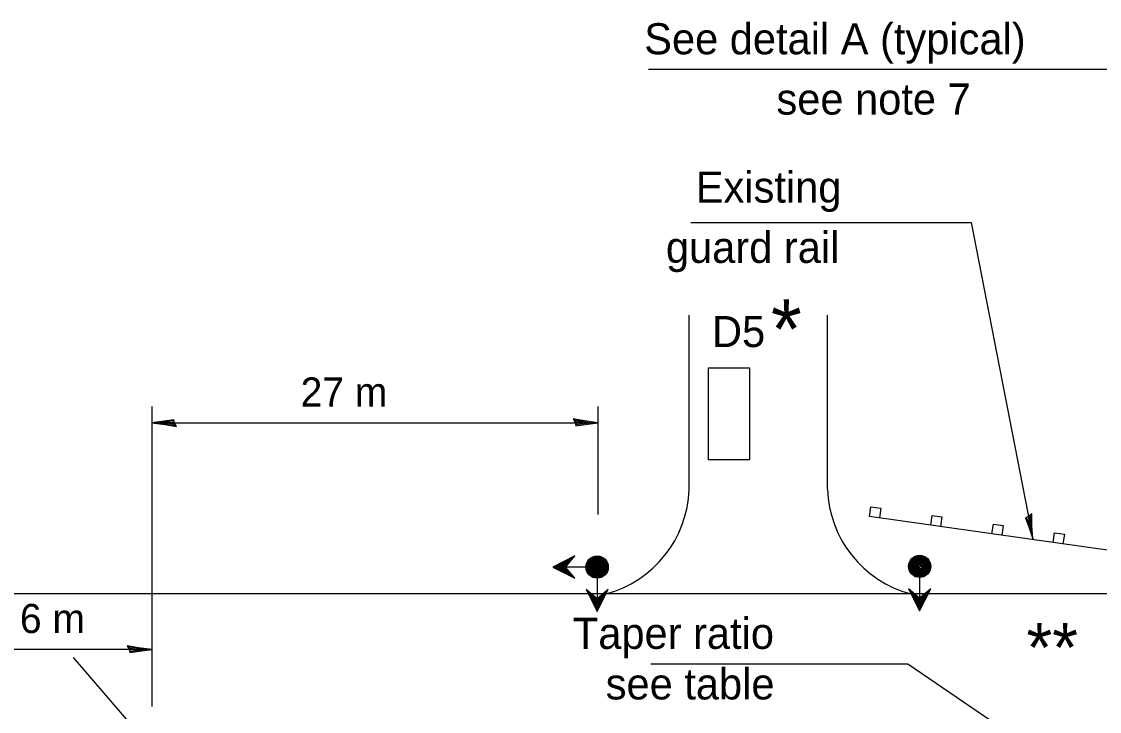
# Model space of a CAD drawing. Extents: x 52832 to 54215, y 64481 to 66497.
# Drawn here: x 53027.8 to 53104.7, y 64846.7 to 64895.9 of the extents above; entities that cross this region are included whole.
import ezdxf

# ---------------------------------------------------------------- set-up
doc = ezdxf.new("R2010")
doc.units = 0
for name, color, linetype in [('Design_EX_Roadway Dimensions', 7, 'Continuous'), ('Design_PR_EOP', 7, 'Continuous'), ('Stage_Construction Traffic Control', 7, 'Continuous'), ('Topo_Entrances', 7, 'Continuous'), ('Topo_Guardrail', 7, 'Continuous')]:
    doc.layers.add(name, color=color, linetype=linetype)

msp = doc.modelspace()

# ---------------------------------------------------------------- linework, layer by layer
at = {"layer": 'Design_EX_Roadway Dimensions'}
for p, q in [((53072.522, 64892.517), (53117.735, 64892.517)), ((53075.543, 64881.571), (53095.558, 64881.571)), ((53095.558, 64881.571), (53099.95, 64859.005)), ((53037.086, 64868.438), (53037.086, 64847.043)), ((53068.915, 64868.438), (53068.915, 64860.723)), ((53037.086, 64867.281), (53068.915, 64867.281)), ((53037.086, 64851.098), (53024.732, 64851.098)), ((53031.474, 64850.526), (53037.171, 64843.928)), ((53091.035, 64850.056), (53072.697, 64850.056)), ((53101.791, 64842.732), (53091.035, 64850.056))]:
    msp.add_line(p, q, dxfattribs=at)
for points in [[(53038.706, 64867.257), (53038.651, 64867.499), (53037.968, 64867.394), (53037.086, 64867.281), (53038.027, 64867.152), (53038.851, 64867.007), (53038.706, 64867.257), (53038.634, 64867.417), (53037.678, 64867.279), (53038.723, 64867.096), (53038.569, 64867.303), (53038.129, 64867.274), (53038.552, 64867.21)], [(53067.293, 64867.303), (53067.349, 64867.063), (53068.032, 64867.167), (53068.915, 64867.281), (53067.974, 64867.408), (53067.15, 64867.554), (53067.293, 64867.303), (53067.367, 64867.145), (53068.322, 64867.282), (53067.278, 64867.464), (53067.433, 64867.26), (53067.872, 64867.288), (53067.448, 64867.351)], [(53099.664, 64860.598), (53099.438, 64860.498), (53099.67, 64859.848), (53099.95, 64859.005), (53099.897, 64859.952), (53099.882, 64860.787), (53099.664, 64860.598), (53099.521, 64860.497), (53099.839, 64859.585), (53099.818, 64860.645), (53099.646, 64860.454), (53099.757, 64860.029), (53099.739, 64860.455)], [(53035.466, 64851.121), (53035.52, 64850.88), (53036.205, 64850.984), (53037.086, 64851.098), (53036.145, 64851.227), (53035.321, 64851.371), (53035.466, 64851.121), (53035.538, 64850.962), (53036.492, 64851.098), (53035.448, 64851.282), (53035.603, 64851.076), (53036.043, 64851.103), (53035.62, 64851.169)]]:
    msp.add_lwpolyline(points, dxfattribs=at)
at = {"layer": 'Design_PR_EOP'}
msp.add_line((52896.149, 64855.095), (53409.06, 64855.095), dxfattribs=at)
at = {"layer": 'Stage_Construction Traffic Control'}
for p, q in [((53067.282, 64857.774), (53065.693, 64856.98)), ((53066.597, 64856.98), (53067.282, 64857.774)), ((53065.693, 64856.98), (53067.282, 64856.186)), ((53067.282, 64856.186), (53066.597, 64856.98)), ((53068.077, 64856.98), (53066.616, 64856.98)), ((53068.869, 64856.188), (53068.869, 64854.727)), ((53091.883, 64856.235), (53091.883, 64854.774)), ((53068.869, 64854.706), (53068.074, 64855.392)), ((53068.074, 64855.392), (53068.869, 64853.803)), ((53068.869, 64853.803), (53069.663, 64855.392)), ((53069.663, 64855.392), (53068.869, 64854.706)), ((53091.882, 64854.755), (53091.087, 64855.44)), ((53091.087, 64855.44), (53091.882, 64853.852)), ((53091.882, 64853.852), (53092.676, 64855.44)), ((53092.676, 64855.44), (53091.882, 64854.755))]:
    msp.add_line(p, q, dxfattribs=at)
msp.add_lwpolyline([(53076.82, 64871.205), (53079.74, 64871.205), (53079.74, 64864.632), (53076.82, 64864.632)], close=True, dxfattribs=at)
for points in [[(53067.185, 64856.261), (53065.767, 64856.987), (53067.185, 64857.703), (53066.562, 64856.979), (53067.153, 64856.297), (53065.849, 64856.987), (53067.082, 64857.621), (53066.527, 64856.979), (53067.047, 64856.379), (53065.943, 64856.979), (53066.974, 64857.52), (53066.473, 64856.979), (53066.93, 64856.474), (53066.022, 64856.987), (53066.845, 64857.414), (53066.448, 64856.979), (53066.821, 64856.568), (53066.093, 64856.979), (53066.739, 64857.327), (53066.413, 64856.979), (53066.719, 64856.658), (53066.167, 64856.979), (53066.633, 64857.234), (53066.39, 64856.987), (53066.601, 64856.751), (53066.235, 64856.979), (53066.508, 64857.142), (53066.375, 64856.987), (53066.473, 64856.862), (53066.296, 64856.974), (53066.413, 64857.058), (53066.366, 64856.979), (53066.39, 64856.933), (53066.34, 64856.979), (53066.362, 64856.998)], [(53069.267, 64857.651), (53069.47, 64857.459), (53069.62, 64857.123), (53069.601, 64856.772), (53069.428, 64856.486), (53069.209, 64856.293), (53068.75, 64856.239), (53068.363, 64856.404), (53068.131, 64856.784), (53068.127, 64857.16), (53068.292, 64857.491), (53068.565, 64857.693), (53068.837, 64857.739), (53069.192, 64857.676), (53069.416, 64857.445), (53069.564, 64857.131), (53069.556, 64856.801), (53069.42, 64856.586), (53069.217, 64856.329), (53068.919, 64856.293), (53068.626, 64856.304), (53068.392, 64856.428), (53068.168, 64856.797), (53068.163, 64857.156), (53068.315, 64857.482), (53068.576, 64857.668), (53068.837, 64857.701), (53069.18, 64857.643), (53069.391, 64857.421), (53069.514, 64857.131), (53069.514, 64856.801), (53069.359, 64856.549), (53069.198, 64856.354), (53068.911, 64856.343), (53068.66, 64856.325), (53068.424, 64856.467), (53068.213, 64856.814), (53068.213, 64857.156), (53068.35, 64857.466), (53068.603, 64857.632), (53068.837, 64857.676), (53069.169, 64857.577), (53069.353, 64857.403), (53069.491, 64857.106), (53069.47, 64856.797), (53069.33, 64856.561), (53069.171, 64856.425), (53068.948, 64856.388), (53068.676, 64856.367), (53068.503, 64856.499), (53068.275, 64856.822), (53068.275, 64857.156), (53068.4, 64857.453), (53068.647, 64857.595), (53068.85, 64857.651), (53069.135, 64857.528), (53069.317, 64857.38), (53069.445, 64857.087), (53069.432, 64856.801), (53069.296, 64856.59), (53069.142, 64856.467), (53068.911, 64856.428), (53068.689, 64856.417), (53068.54, 64856.54), (53068.324, 64856.834), (53068.315, 64857.148), (53068.436, 64857.43), (53068.664, 64857.57), (53068.87, 64857.577), (53069.121, 64857.495), (53069.28, 64857.384), (53069.403, 64857.069), (53069.38, 64856.834), (53069.259, 64856.623), (53069.121, 64856.515), (53068.895, 64856.463), (53068.697, 64856.467), (53068.565, 64856.578), (53068.363, 64856.859), (53068.365, 64857.156), (53068.486, 64857.421), (53068.672, 64857.532), (53068.895, 64857.528), (53069.094, 64857.442), (53069.23, 64857.342), (53069.367, 64857.069), (53069.346, 64856.847), (53069.234, 64856.676), (53069.119, 64856.574), (53068.995, 64856.504), (53068.9, 64856.492), (53068.734, 64856.504), (53068.589, 64856.623), (53068.461, 64856.797), (53068.411, 64856.95), (53068.436, 64857.171), (53068.503, 64857.371), (53068.708, 64857.503), (53068.887, 64857.482), (53069.085, 64857.392), (53069.234, 64857.255)], [(53069.542, 64856.582), (53069.348, 64856.379), (53069.013, 64856.231), (53068.661, 64856.248), (53068.377, 64856.421), (53068.182, 64856.64), (53068.128, 64857.099), (53068.295, 64857.486), (53068.673, 64857.718), (53069.051, 64857.722), (53069.381, 64857.557), (53069.583, 64857.284), (53069.628, 64857.012), (53069.567, 64856.657), (53069.335, 64856.433), (53069.022, 64856.285), (53068.69, 64856.293), (53068.476, 64856.429), (53068.22, 64856.632), (53068.182, 64856.929), (53068.195, 64857.223), (53068.318, 64857.459), (53068.687, 64857.682), (53069.045, 64857.685), (53069.373, 64857.532), (53069.557, 64857.271), (53069.59, 64857.012), (53069.534, 64856.669), (53069.31, 64856.458), (53069.022, 64856.335), (53068.69, 64856.335), (53068.439, 64856.492), (53068.245, 64856.653), (53068.232, 64856.937), (53068.216, 64857.19), (53068.356, 64857.425), (53068.703, 64857.636), (53069.045, 64857.636), (53069.356, 64857.5), (53069.521, 64857.248), (53069.567, 64857.012), (53069.467, 64856.68), (53069.294, 64856.496), (53068.995, 64856.359), (53068.687, 64856.379), (53068.45, 64856.519), (53068.315, 64856.678), (53068.277, 64856.9), (53068.257, 64857.173), (53068.389, 64857.346), (53068.711, 64857.574), (53069.045, 64857.574), (53069.343, 64857.45), (53069.484, 64857.202), (53069.542, 64856.999), (53069.417, 64856.715), (53069.269, 64856.533), (53068.976, 64856.404), (53068.69, 64856.417), (53068.479, 64856.554), (53068.356, 64856.707), (53068.318, 64856.937), (53068.306, 64857.16), (53068.429, 64857.31), (53068.723, 64857.524), (53069.037, 64857.532), (53069.318, 64857.413), (53069.459, 64857.185), (53069.467, 64856.979), (53069.385, 64856.728), (53069.273, 64856.569), (53068.959, 64856.446), (53068.723, 64856.47), (53068.512, 64856.59), (53068.406, 64856.728), (53068.352, 64856.954), (53068.356, 64857.152), (53068.468, 64857.284), (53068.748, 64857.486), (53069.045, 64857.484), (53069.31, 64857.363), (53069.423, 64857.177), (53069.417, 64856.954), (53069.331, 64856.757), (53069.232, 64856.619), (53068.959, 64856.483), (53068.736, 64856.504), (53068.567, 64856.615), (53068.463, 64856.73), (53068.393, 64856.855), (53068.381, 64856.95), (53068.393, 64857.115), (53068.512, 64857.26), (53068.687, 64857.388), (53068.84, 64857.436), (53069.062, 64857.413), (53069.262, 64857.346), (53069.393, 64857.14), (53069.373, 64856.962), (53069.281, 64856.765), (53069.145, 64856.615)], [(53069.145, 64856.615), (53068.947, 64856.519), (53068.74, 64856.557), (53068.567, 64856.728), (53068.468, 64856.826), (53068.429, 64856.962), (53068.468, 64857.099), (53068.537, 64857.223), (53068.678, 64857.313), (53068.863, 64857.384), (53069.013, 64857.384), (53069.162, 64857.346), (53069.248, 64857.234), (53069.36, 64856.974), (53069.22, 64856.765), (53069.059, 64856.628), (53068.913, 64856.582), (53068.723, 64856.619), (53068.6, 64856.768), (53068.529, 64856.918), (53068.55, 64857.041), (53068.617, 64857.173), (53068.748, 64857.252), (53068.909, 64857.289), (53069.051, 64857.289), (53069.262, 64857.14), (53069.31, 64856.974), (53069.199, 64856.83), (53069.095, 64856.715), (53068.963, 64856.665), (53068.761, 64856.678), (53068.629, 64856.739), (53068.542, 64856.826), (53068.506, 64856.912), (53068.525, 64857.123), (53068.592, 64857.202), (53068.736, 64857.284), (53068.913, 64857.313), (53069.074, 64857.313), (53069.199, 64857.313), (53069.298, 64857.248), (53069.36, 64857.128), (53069.232, 64856.987), (53069.194, 64856.851), (53069.072, 64856.757), (53068.852, 64856.707), (53068.678, 64856.73), (53068.603, 64856.839), (53068.6, 64856.941), (53068.629, 64857.06), (53068.703, 64857.152), (53068.863, 64857.202), (53069.009, 64857.21), (53069.194, 64857.115), (53069.206, 64857.029), (53069.17, 64856.912), (53068.984, 64856.818), (53068.827, 64856.739), (53068.69, 64856.789), (53068.648, 64856.888), (53068.661, 64856.987), (53068.723, 64857.087), (53068.976, 64857.152), (53069.162, 64857.06), (53069.145, 64856.954), (53068.984, 64856.862), (53068.798, 64856.801), (53068.703, 64856.876), (53068.736, 64856.991), (53068.938, 64857.049), (53069.074, 64857.029), (53068.848, 64856.876), (53068.827, 64856.962), (53068.786, 64857.06), (53068.988, 64857.079), (53069.108, 64856.974), (53068.972, 64856.912)], [(53069.234, 64857.255), (53069.33, 64857.058), (53069.292, 64856.85), (53069.121, 64856.676), (53069.023, 64856.578), (53068.887, 64856.54), (53068.75, 64856.578), (53068.626, 64856.647), (53068.535, 64856.789), (53068.465, 64856.974), (53068.465, 64857.123), (53068.503, 64857.271), (53068.614, 64857.359), (53068.875, 64857.471), (53069.085, 64857.33), (53069.221, 64857.169), (53069.267, 64857.023), (53069.23, 64856.834), (53069.081, 64856.71), (53068.933, 64856.639), (53068.808, 64856.66), (53068.676, 64856.726), (53068.597, 64856.859), (53068.561, 64857.019), (53068.561, 64857.16), (53068.708, 64857.371), (53068.875, 64857.421), (53069.019, 64857.309), (53069.135, 64857.206), (53069.184, 64857.073), (53069.171, 64856.87), (53069.11, 64856.739), (53069.023, 64856.653), (53068.937, 64856.615), (53068.726, 64856.636), (53068.647, 64856.701), (53068.565, 64856.847), (53068.535, 64857.023), (53068.535, 64857.185), (53068.535, 64857.309), (53068.603, 64857.409), (53068.722, 64857.471), (53068.862, 64857.342), (53068.998, 64857.305), (53069.094, 64857.181), (53069.142, 64856.962), (53069.119, 64856.789), (53069.011, 64856.715), (53068.908, 64856.71), (53068.787, 64856.739), (53068.697, 64856.814), (53068.647, 64856.974), (53068.639, 64857.119), (53068.734, 64857.305), (53068.82, 64857.319), (53068.937, 64857.28), (53069.031, 64857.094), (53069.11, 64856.937), (53069.06, 64856.801), (53068.961, 64856.759), (53068.862, 64856.772), (53068.764, 64856.834), (53068.697, 64857.087), (53068.787, 64857.271), (53068.895, 64857.255), (53068.986, 64857.094), (53069.048, 64856.908), (53068.974, 64856.814), (53068.858, 64856.847), (53068.8, 64857.048), (53068.82, 64857.185), (53068.974, 64856.958), (53068.887, 64856.937), (53068.787, 64856.897), (53068.771, 64857.098), (53068.875, 64857.219), (53068.937, 64857.081)], [(53092.28, 64857.7), (53092.482, 64857.507), (53092.632, 64857.17), (53092.614, 64856.82), (53092.441, 64856.535), (53092.221, 64856.34), (53091.764, 64856.286), (53091.375, 64856.451), (53091.143, 64856.833), (53091.139, 64857.208), (53091.304, 64857.539), (53091.578, 64857.742), (53091.85, 64857.787), (53092.206, 64857.724), (53092.43, 64857.493), (53092.578, 64857.178), (53092.57, 64856.848), (53092.432, 64856.633), (53092.23, 64856.378), (53091.933, 64856.34), (53091.64, 64856.353), (53091.404, 64856.476), (53091.181, 64856.845), (53091.177, 64857.205), (53091.329, 64857.531), (53091.59, 64857.717), (53091.85, 64857.75), (53092.194, 64857.692), (53092.403, 64857.468), (53092.528, 64857.178), (53092.528, 64856.848), (53092.371, 64856.596), (53092.21, 64856.403), (53091.925, 64856.39), (53091.673, 64856.374), (53091.436, 64856.514), (53091.227, 64856.862), (53091.227, 64857.205), (53091.363, 64857.514), (53091.615, 64857.679), (53091.85, 64857.724), (53092.181, 64857.627), (53092.367, 64857.452), (53092.503, 64857.155), (53092.482, 64856.845), (53092.342, 64856.61), (53092.185, 64856.472), (53091.962, 64856.435), (53091.689, 64856.414), (53091.515, 64856.547), (53091.289, 64856.869), (53091.289, 64857.205), (53091.413, 64857.502), (53091.661, 64857.642), (53091.864, 64857.7), (53092.148, 64857.577), (53092.33, 64857.428), (53092.459, 64857.134), (53092.445, 64856.848), (53092.309, 64856.639), (53092.156, 64856.514), (53091.925, 64856.476), (53091.703, 64856.464), (53091.553, 64856.589), (53091.338, 64856.883), (53091.329, 64857.196), (53091.45, 64857.478), (53091.676, 64857.618), (53091.884, 64857.627), (53092.135, 64857.543), (53092.292, 64857.431), (53092.417, 64857.117), (53092.392, 64856.883), (53092.271, 64856.671), (53092.135, 64856.564), (53091.908, 64856.51), (53091.71, 64856.514), (53091.578, 64856.625), (53091.375, 64856.907), (53091.379, 64857.205), (53091.5, 64857.468), (53091.685, 64857.581), (53091.908, 64857.577), (53092.106, 64857.489), (53092.242, 64857.391), (53092.38, 64857.117), (53092.359, 64856.894), (53092.248, 64856.725), (53092.131, 64856.622), (53092.008, 64856.551), (53091.912, 64856.539), (53091.747, 64856.551), (53091.603, 64856.671), (53091.474, 64856.845), (53091.424, 64856.997), (53091.45, 64857.22), (53091.515, 64857.42), (53091.722, 64857.552), (53091.9, 64857.531), (53092.098, 64857.439), (53092.248, 64857.303)], [(53092.248, 64857.303), (53092.342, 64857.105), (53092.305, 64856.898), (53092.135, 64856.725), (53092.037, 64856.625), (53091.9, 64856.589), (53091.764, 64856.625), (53091.64, 64856.696), (53091.549, 64856.836), (53091.478, 64857.023), (53091.478, 64857.17), (53091.515, 64857.32), (53091.626, 64857.407), (53091.887, 64857.518), (53092.098, 64857.378), (53092.235, 64857.217), (53092.28, 64857.073), (53092.242, 64856.883), (53092.095, 64856.758), (53091.945, 64856.687), (53091.822, 64856.708), (53091.689, 64856.775), (53091.611, 64856.907), (53091.574, 64857.067), (53091.574, 64857.208), (53091.722, 64857.42), (53091.887, 64857.468), (53092.031, 64857.357), (53092.148, 64857.255), (53092.198, 64857.122), (53092.185, 64856.919), (53092.123, 64856.786), (53092.037, 64856.7), (53091.95, 64856.662), (53091.739, 64856.683), (53091.661, 64856.75), (53091.578, 64856.894), (53091.549, 64857.073), (53091.549, 64857.234), (53091.549, 64857.357), (53091.615, 64857.457), (53091.734, 64857.518), (53091.875, 64857.391), (53092.011, 64857.353), (53092.106, 64857.228), (53092.156, 64857.009), (53092.131, 64856.836), (53092.024, 64856.762), (53091.92, 64856.758), (53091.801, 64856.786), (53091.71, 64856.862), (53091.661, 64857.023), (53091.653, 64857.167), (53091.747, 64857.353), (53091.834, 64857.366), (53091.95, 64857.328), (53092.045, 64857.142), (53092.123, 64856.986), (53092.074, 64856.848), (53091.974, 64856.807), (53091.875, 64856.82), (53091.776, 64856.883), (53091.71, 64857.134), (53091.801, 64857.32), (53091.908, 64857.303), (53091.998, 64857.142), (53092.06, 64856.956), (53091.987, 64856.862), (53091.87, 64856.894), (53091.814, 64857.097), (53091.834, 64857.234), (53091.987, 64857.006), (53091.9, 64856.986), (53091.801, 64856.944), (53091.784, 64857.147), (53091.887, 64857.266), (53091.95, 64857.13)], [(53069.586, 64855.294), (53068.862, 64853.878), (53068.146, 64855.294), (53068.87, 64854.673), (53069.552, 64855.264), (53068.862, 64853.96), (53068.228, 64855.193), (53068.87, 64854.637), (53069.47, 64855.159), (53068.87, 64854.054), (53068.329, 64855.084), (53068.87, 64854.583), (53069.375, 64855.041), (53068.862, 64854.132), (53068.435, 64854.955), (53068.87, 64854.559), (53069.281, 64854.931), (53068.87, 64854.203), (53068.522, 64854.849), (53068.87, 64854.523), (53069.192, 64854.83), (53068.87, 64854.278), (53068.617, 64854.744), (53068.862, 64854.501), (53069.098, 64854.712), (53068.87, 64854.344), (53068.705, 64854.617), (53068.862, 64854.484), (53068.988, 64854.583), (53068.875, 64854.407), (53068.793, 64854.523), (53068.87, 64854.477), (53068.918, 64854.501), (53068.87, 64854.45), (53068.851, 64854.473)], [(53092.599, 64855.343), (53091.876, 64853.927), (53091.159, 64855.343), (53091.884, 64854.72), (53092.564, 64855.313), (53091.876, 64854.008), (53091.241, 64855.242), (53091.884, 64854.685), (53092.482, 64855.206), (53091.884, 64854.101), (53091.343, 64855.132), (53091.884, 64854.631), (53092.389, 64855.089), (53091.876, 64854.179), (53091.449, 64855.003), (53091.884, 64854.606), (53092.294, 64854.978), (53091.884, 64854.25), (53091.535, 64854.896), (53091.884, 64854.572), (53092.205, 64854.877), (53091.884, 64854.326), (53091.629, 64854.791), (53091.876, 64854.548), (53092.11, 64854.76), (53091.884, 64854.391), (53091.718, 64854.666), (53091.876, 64854.533), (53092.001, 64854.631), (53091.887, 64854.454), (53091.805, 64854.572), (53091.884, 64854.525), (53091.93, 64854.548), (53091.884, 64854.497), (53091.864, 64854.522)]]:
    msp.add_lwpolyline(points, dxfattribs=at)
for centre in [(53068.87, 64856.98), (53068.87, 64856.98), (53091.883, 64857.028)]:
    msp.add_circle(centre, 0.794, dxfattribs=at)
at = {"layer": 'Topo_Entrances'}
for p, q in [((53075.428, 64862.535), (53075.428, 64874.962)), ((53085.314, 64862.535), (53085.314, 64874.962))]:
    msp.add_line(p, q, dxfattribs=at)
for centre, start, end in [((53067.45, 64862.788), 284.86964, 358.18845), ((53093.292, 64862.788), 181.81155, 255.13036)]:
    msp.add_arc(centre, 7.983, start, end, dxfattribs=at)
at = {"layer": 'Topo_Guardrail'}
for points in [[(53092.678, 64859.97), (53088.311, 64860.59), (53088.411, 64861.289), (53089.108, 64861.19), (53089.008, 64860.491)], [(53097.046, 64859.35), (53092.678, 64859.97), (53092.776, 64860.669), (53093.476, 64860.569), (53093.377, 64859.871)], [(53101.414, 64858.729), (53097.046, 64859.35), (53097.146, 64860.049), (53097.844, 64859.949), (53097.746, 64859.251)], [(53105.782, 64858.109), (53101.414, 64858.729), (53101.514, 64859.427), (53102.213, 64859.329), (53102.114, 64858.63)]]:
    msp.add_lwpolyline(points, dxfattribs=at)

# ---------------------------------------------------------------- texts
at = {"layer": 'Design_EX_Roadway Dimensions'}
for s, height, p in [('See detail A (typical)', 2.21968, (53072.227, 64893.574)), ('see note 7', 2.2197, (53081.665, 64889.273)), ('Existing', 2.2197, (53075.909, 64882.99)), ('guard rail', 2.2197, (53073.777, 64878.69)), ('27 m', 2.081, (53047.705, 64868.432)), ('6 m', 2.081, (53027.673, 64852.271)), ('Taper ratio', 2.21968, (53067.136, 64851.143)), ('**', 3.5296, (53099.507, 64849.472)), ('see table', 2.2197, (53069.479, 64847.536))]:
    msp.add_text(s, height=height, dxfattribs=at).set_placement(p)
at = {"layer": 'Stage_Construction Traffic Control'}
for s, height, p in [('*', 4.236, (53081.266, 64871.847)), ('D5', 2.2197, (53077.065, 64872.681))]:
    msp.add_text(s, height=height, dxfattribs=at).set_placement(p)

doc.saveas('drawing.dxf')
